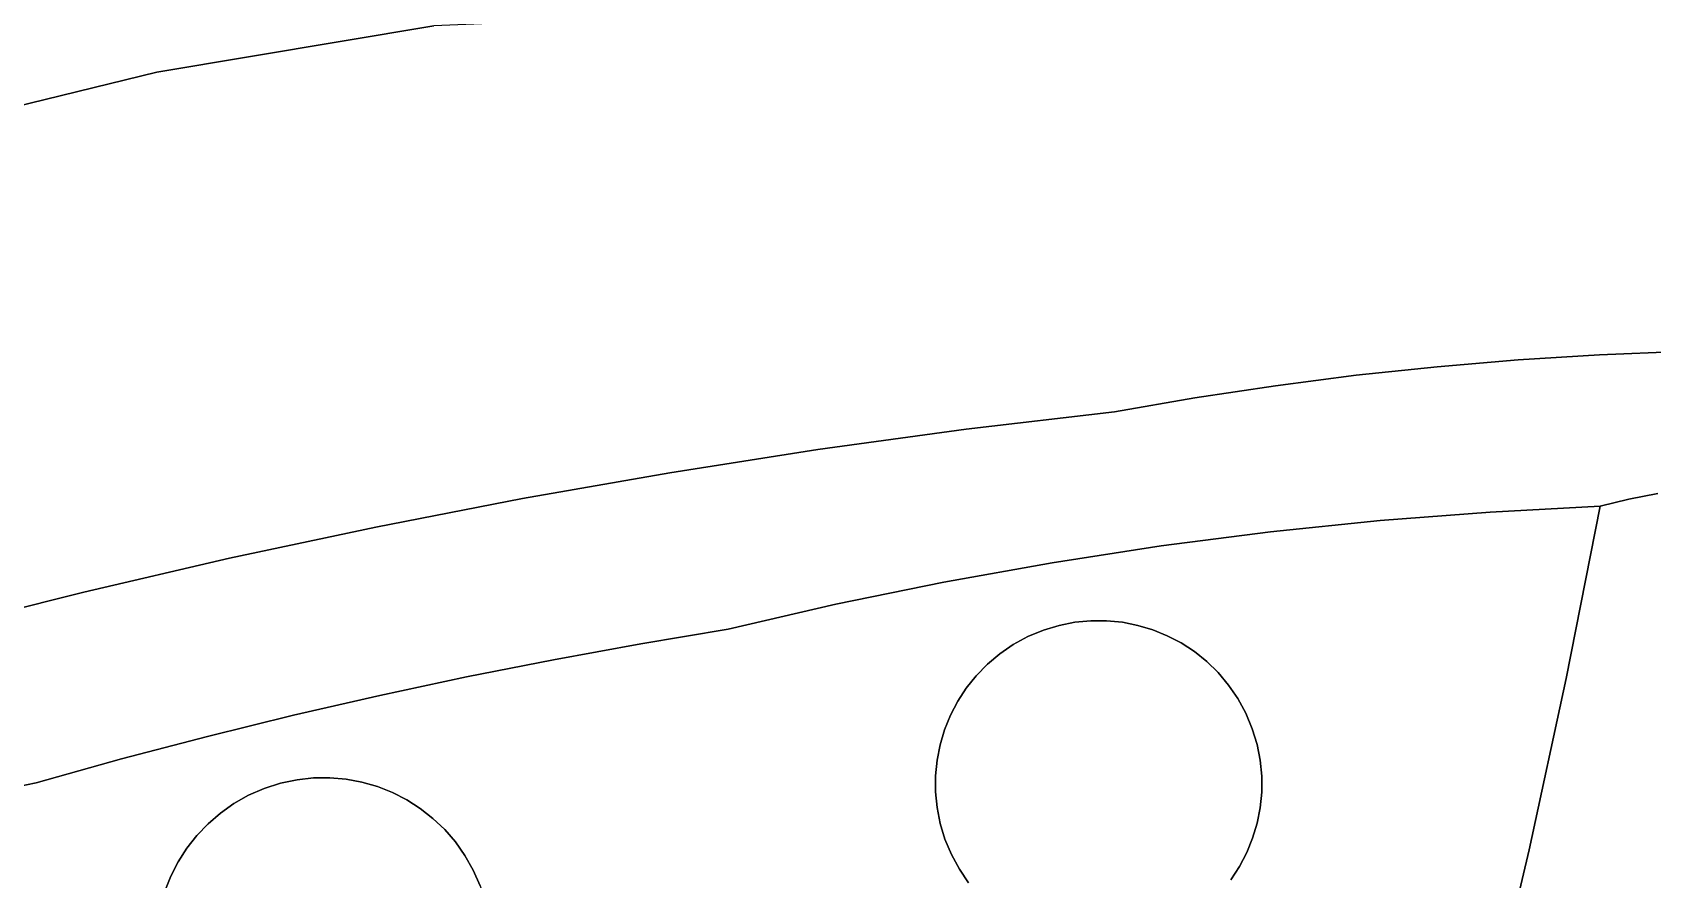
# Model space of a CAD drawing. Header units: inches. Extents: x 36.3 to 71.4, y 17.4 to 61.7.
# Drawn here: x 52.914 to 56.574, y 30.629 to 32.542 of the extents above; entities that cross this region are included whole.
import ezdxf

# ---------------------------------------------------------------- set-up
doc = ezdxf.new("R2010")
doc.units = ezdxf.units.IN
doc.layers.add('SURFACES_FOR_SKETCHUP', color=7, linetype='Continuous')

msp = doc.modelspace()

# ---------------------------------------------------------------- linework, layer by layer
at = {"layer": 'SURFACES_FOR_SKETCHUP'}
for points, invisible_edges in [([(51.7109, 33.4103), (53.1949, 32.4519), (51.7322, 33.4409)], 3), ([(53.2952, 33.2989), (51.7322, 33.4409), (53.1949, 32.4519)], 11), ([(51.5957, 32.5615), (53.1949, 32.4519), (51.7109, 33.4103)], 11), ([(53.1949, 32.4519), (53.8208, 32.5565), (53.2952, 33.2989)], 10), ([(56.7486, 32.7953), (56.5211, 32.7841), (56.6371, 31.821)], 10), ([(55.8403, 32.7471), (56.0867, 31.7869), (56.0671, 32.7584)], 3), ([(56.0671, 32.7584), (56.2699, 31.8023), (56.294, 32.7713)], 3), ([(56.2699, 31.8023), (56.0671, 32.7584), (56.0867, 31.7869)], 3), ([(56.2699, 31.8023), (56.4534, 31.8136), (56.294, 32.7713)], 10), ([(56.5211, 32.7841), (56.294, 32.7713), (56.4534, 31.8136)], 10), ([(56.4534, 31.8136), (56.6371, 31.821), (56.5211, 32.7841)], 10), ([(55.2904, 32.7143), (55.5398, 31.7168), (55.3856, 32.7358)], 3), ([(55.3856, 32.7358), (55.5398, 31.7168), (55.6132, 32.7391)], 3), ([(55.7216, 31.7441), (55.6132, 32.7391), (55.5398, 31.7168)], 3), ([(55.6132, 32.7391), (55.7216, 31.7441), (55.8403, 32.7471)], 3), ([(55.9039, 31.7675), (55.8403, 32.7471), (55.7216, 31.7441)], 3), ([(56.0867, 31.7869), (55.8403, 32.7471), (55.9039, 31.7675)], 3), ([(54.9191, 32.6638), (55.0227, 31.6456), (55.0965, 32.6959)], 11), ([(55.3585, 31.6854), (55.0965, 32.6959), (55.0227, 31.6456)], 3), ([(55.0965, 32.6959), (55.3585, 31.6854), (55.1938, 32.7009)], 3), ([(55.1938, 32.7009), (55.3585, 31.6854), (55.2904, 32.7143)], 3), ([(55.5398, 31.7168), (55.2904, 32.7143), (55.3585, 31.6854)], 3), ([(54.7246, 32.6678), (54.298, 32.6361), (54.6879, 31.5997)], 11), ([(54.7516, 32.66), (54.7246, 32.6678), (54.6879, 31.5997)], 10), ([(54.7792, 32.6546), (54.7516, 32.66), (54.6879, 31.5997)], 10), ([(54.7792, 32.6546), (54.6879, 31.5997), (54.8071, 32.6516)], 3), ([(55.0227, 31.6456), (54.8071, 32.6516), (54.6879, 31.5997)], 3), ([(54.8071, 32.6516), (55.0227, 31.6456), (54.8352, 32.651)], 3), ([(54.8352, 32.651), (55.0227, 31.6456), (54.8634, 32.6528)], 3), ([(54.8634, 32.6528), (55.0227, 31.6456), (54.8914, 32.657)], 3), ([(54.8914, 32.657), (55.0227, 31.6456), (54.9191, 32.6638)], 3), ([(54.2252, 32.6053), (54.354, 31.5476), (54.2624, 32.6193)], 3), ([(54.2624, 32.6193), (54.6879, 31.5997), (54.298, 32.6361)], 3), ([(54.6879, 31.5997), (54.2624, 32.6193), (54.354, 31.5476)], 3), ([(54.0661, 32.5711), (54.354, 31.5476), (54.1473, 32.5844)], 3), ([(54.1473, 32.5844), (54.354, 31.5476), (54.1868, 32.5937)], 3), ([(54.1868, 32.5937), (54.354, 31.5476), (54.2252, 32.6053)], 3), ([(51.6046, 32.5268), (53.1949, 32.4519), (51.5957, 32.5615)], 3), ([(53.1949, 32.4519), (53.6894, 31.425), (53.8208, 32.5565)], 3), ([(54.0211, 31.4894), (53.8208, 32.5565), (53.6894, 31.425)], 3), ([(53.8208, 32.5565), (54.0211, 31.4894), (53.9835, 32.5635)], 3), ([(53.9835, 32.5635), (54.0211, 31.4894), (54.0661, 32.5711)], 3), ([(54.354, 31.5476), (54.0661, 32.5711), (54.0211, 31.4894)], 3), ([(51.6098, 32.492), (53.1949, 32.4519), (51.6046, 32.5268)], 3), ([(51.6115, 32.4574), (53.1949, 32.4519), (51.6098, 32.492)], 3), ([(51.4572, 32.0261), (52.7018, 31.1953), (53.1949, 32.4519)], 3), ([(53.1949, 32.4519), (51.571, 32.2946), (51.4572, 32.0261)], 3), ([(51.571, 32.2946), (53.1949, 32.4519), (51.5853, 32.3251)], 3), ([(51.5853, 32.3251), (53.1949, 32.4519), (51.5965, 32.3568)], 3), ([(51.5965, 32.3568), (53.1949, 32.4519), (51.6048, 32.3896)], 3), ([(51.6048, 32.3896), (53.1949, 32.4519), (51.6098, 32.4232)], 3), ([(51.6098, 32.4232), (53.1949, 32.4519), (51.6115, 32.4574)], 3), ([(53.0296, 31.278), (53.1949, 32.4519), (52.7018, 31.1953)], 3), ([(53.3588, 31.3546), (53.1949, 32.4519), (53.0296, 31.278)], 3), ([(53.6894, 31.425), (53.1949, 32.4519), (53.3588, 31.3546)], 3), ([(56.4534, 31.8136), (56.2699, 31.8023), (56.4554, 31.4719)], 10), ([(56.6371, 31.821), (56.4534, 31.8136), (56.5852, 31.5008)], 10), ([(56.4554, 31.4719), (56.52, 31.488), (56.4534, 31.8136)], 10), ([(56.52, 31.488), (56.5852, 31.5008), (56.4534, 31.8136)], 10), ([(56.0867, 31.7869), (55.9039, 31.7675), (55.9582, 31.4395)], 10), ([(55.9582, 31.4395), (56.2065, 31.4588), (56.0867, 31.7869)], 10), ([(56.2699, 31.8023), (56.0867, 31.7869), (56.2065, 31.4588)], 10), ([(56.2065, 31.4588), (56.4554, 31.4719), (56.2699, 31.8023)], 10), ([(55.7216, 31.7441), (55.5398, 31.7168), (55.7105, 31.414)], 10), ([(55.7105, 31.414), (55.9582, 31.4395), (55.7216, 31.7441)], 10), ([(55.9039, 31.7675), (55.7216, 31.7441), (55.9582, 31.4395)], 10), ([(55.5398, 31.7168), (55.3585, 31.6854), (55.4636, 31.3823)], 10), ([(55.4636, 31.3823), (55.7105, 31.414), (55.5398, 31.7168)], 10), ([(55.3585, 31.6854), (55.0227, 31.6456), (55.2175, 31.3445)], 10), ([(55.2175, 31.3445), (55.4636, 31.3823), (55.3585, 31.6854)], 10), ([(55.0227, 31.6456), (54.6879, 31.5997), (54.9725, 31.3006)], 10), ([(54.9725, 31.3006), (55.2175, 31.3445), (55.0227, 31.6456)], 10), ([(54.354, 31.5476), (54.4857, 31.1944), (54.6879, 31.5997)], 3), ([(54.7285, 31.2505), (54.6879, 31.5997), (54.4857, 31.1944)], 3), ([(54.7285, 31.2505), (54.9725, 31.3006), (54.6879, 31.5997)], 10), ([(54.0211, 31.4894), (54.2881, 31.1614), (54.354, 31.5476)], 3), ([(54.2881, 31.1614), (54.4857, 31.1944), (54.354, 31.5476)], 10), ([(53.6894, 31.425), (53.8945, 31.0866), (54.0211, 31.4894)], 3), ([(54.091, 31.1255), (54.0211, 31.4894), (53.8945, 31.0866)], 3), ([(54.091, 31.1255), (54.2881, 31.1614), (54.0211, 31.4894)], 10), ([(56.52, 31.488), (56.3787, 31.0832), (56.5852, 31.5008)], 3), ([(56.8959, 31.0833), (56.5852, 31.5008), (56.3787, 31.0832)], 11), ([(56.52, 31.488), (56.4554, 31.4719), (56.3787, 31.0832)], 8), ([(55.9582, 31.4395), (55.7105, 31.414), (55.6367, 31.0377)], 10), ([(55.6367, 31.0377), (55.6547, 31.0045), (55.9582, 31.4395)], 10), ([(55.6547, 31.0045), (55.6693, 30.9697), (55.9582, 31.4395)], 10), ([(56.3787, 31.0832), (55.9582, 31.4395), (55.6693, 30.9697)], 11), ([(56.2065, 31.4588), (55.9582, 31.4395), (56.3787, 31.0832)], 10), ([(56.4554, 31.4719), (56.2065, 31.4588), (56.3787, 31.0832)], 2), ([(53.3588, 31.3546), (53.6987, 31.0448), (53.6894, 31.425)], 3), ([(53.8945, 31.0866), (53.6894, 31.425), (53.6987, 31.0448)], 3), ([(55.7105, 31.414), (55.4636, 31.3823), (55.5088, 31.1632)], 10), ([(55.5088, 31.1632), (55.5386, 31.1437), (55.7105, 31.414)], 10), ([(55.5386, 31.1437), (55.5665, 31.1214), (55.7105, 31.414)], 10), ([(55.5665, 31.1214), (55.5924, 31.0962), (55.7105, 31.414)], 10), ([(55.5924, 31.0962), (55.6158, 31.0683), (55.7105, 31.414)], 10), ([(55.6158, 31.0683), (55.6367, 31.0377), (55.7105, 31.414)], 10), ([(55.4636, 31.3823), (55.2175, 31.3445), (55.3404, 31.2134)], 10), ([(55.3404, 31.2134), (55.3759, 31.2099), (55.4636, 31.3823)], 10), ([(55.3759, 31.2099), (55.4106, 31.203), (55.4636, 31.3823)], 10), ([(55.4106, 31.203), (55.4445, 31.1929), (55.4636, 31.3823)], 10), ([(55.4445, 31.1929), (55.4773, 31.1796), (55.4636, 31.3823)], 10), ([(55.4773, 31.1796), (55.5088, 31.1632), (55.4636, 31.3823)], 10), ([(53.0296, 31.278), (53.3089, 30.9522), (53.3588, 31.3546)], 3), ([(53.5035, 30.9999), (53.3588, 31.3546), (53.3089, 30.9522)], 3), ([(53.6987, 31.0448), (53.3588, 31.3546), (53.5035, 30.9999)], 3), ([(54.9725, 31.3006), (55.1627, 31.1775), (55.2175, 31.3445)], 3), ([(55.1975, 31.1921), (55.2175, 31.3445), (55.1627, 31.1775)], 3), ([(55.2329, 31.2029), (55.2175, 31.3445), (55.1975, 31.1921)], 3), ([(55.3047, 31.2135), (55.3404, 31.2134), (55.2175, 31.3445)], 10), ([(55.2687, 31.21), (55.3047, 31.2135), (55.2175, 31.3445)], 10), ([(55.2329, 31.2029), (55.2687, 31.21), (55.2175, 31.3445)], 10), ([(54.7285, 31.2505), (55.0234, 31.0613), (54.9725, 31.3006)], 3), ([(55.1627, 31.1775), (54.9725, 31.3006), (55.1295, 31.1595)], 3), ([(55.0458, 31.0893), (54.9725, 31.3006), (55.0234, 31.0613)], 3), ([(55.071, 31.1151), (54.9725, 31.3006), (55.0458, 31.0893)], 3), ([(55.0989, 31.1386), (54.9725, 31.3006), (55.071, 31.1151)], 3), ([(55.1295, 31.1595), (54.9725, 31.3006), (55.0989, 31.1386)], 3), ([(52.7018, 31.1953), (52.9221, 30.8478), (53.0296, 31.278)], 3), ([(53.1152, 30.9014), (53.0296, 31.278), (52.9221, 30.8478)], 3), ([(53.3089, 30.9522), (53.0296, 31.278), (53.1152, 30.9014)], 3), ([(54.4857, 31.1944), (54.9573, 30.8986), (54.7285, 31.2505)], 3), ([(55.0234, 31.0613), (54.7285, 31.2505), (55.004, 31.0315)], 3), ([(54.9743, 30.9673), (54.7285, 31.2505), (54.9641, 30.9334)], 3), ([(54.9641, 30.9334), (54.7285, 31.2505), (54.9573, 30.8986)], 3), ([(55.004, 31.0315), (54.7285, 31.2505), (54.9876, 31.0001)], 3), ([(54.9876, 31.0001), (54.7285, 31.2505), (54.9743, 30.9673)], 3), ([(52.5122, 30.7613), (52.9221, 30.8478), (52.7018, 31.1953)], 10), ([(54.2881, 31.1614), (54.9572, 30.7915), (54.4857, 31.1944)], 3), ([(54.9537, 30.8274), (54.4857, 31.1944), (54.9572, 30.7915)], 3), ([(54.9538, 30.8632), (54.4857, 31.1944), (54.9537, 30.8274)], 3), ([(54.9573, 30.8986), (54.4857, 31.1944), (54.9538, 30.8632)], 3), ([(55.6547, 31.0045), (55.4445, 31.1929), (54.9897, 30.6854)], 11), ([(55.1627, 31.1775), (54.9897, 30.6854), (55.4445, 31.1929)], 11), ([(55.4445, 31.1929), (55.4106, 31.203), (55.1627, 31.1775)], 10), ([(55.1975, 31.1921), (55.1627, 31.1775), (55.4106, 31.203)], 10), ([(55.3759, 31.2099), (55.3404, 31.2134), (55.1975, 31.1921)], 10), ([(55.1975, 31.1921), (55.3404, 31.2134), (55.2329, 31.2029)], 3), ([(55.4106, 31.203), (55.3759, 31.2099), (55.1975, 31.1921)], 10), ([(55.3047, 31.2135), (55.2329, 31.2029), (55.3404, 31.2134)], 3), ([(55.3047, 31.2135), (55.2687, 31.21), (55.2329, 31.2029)], 8), ([(55.4445, 31.1929), (55.6547, 31.0045), (55.4773, 31.1796)], 3), ([(54.2881, 31.1614), (54.091, 31.1255), (53.9095, 30.6502)], 10), ([(53.9095, 30.6502), (53.9249, 30.6147), (54.2881, 31.1614)], 10), ([(53.9249, 30.6147), (53.9368, 30.5778), (54.2881, 31.1614)], 10), ([(53.9368, 30.5778), (53.9447, 30.5407), (54.2881, 31.1614)], 10), ([(54.9643, 30.7557), (54.2881, 31.1614), (53.9447, 30.5407)], 11), ([(54.9572, 30.7915), (54.2881, 31.1614), (54.9643, 30.7557)], 3), ([(54.9743, 30.9673), (55.1627, 31.1775), (54.9876, 31.0001)], 3), ([(55.1627, 31.1775), (54.9743, 30.9673), (54.9897, 30.6854)], 11), ([(55.1627, 31.1775), (55.1295, 31.1595), (54.9876, 31.0001)], 10), ([(54.9876, 31.0001), (55.1295, 31.1595), (55.004, 31.0315)], 3), ([(55.004, 31.0315), (55.1295, 31.1595), (55.0234, 31.0613)], 3), ([(55.1295, 31.1595), (55.0989, 31.1386), (55.0234, 31.0613)], 10), ([(55.6547, 31.0045), (55.6367, 31.0377), (55.4773, 31.1796)], 10), ([(55.4773, 31.1796), (55.6367, 31.0377), (55.5088, 31.1632)], 3), ([(55.5088, 31.1632), (55.6367, 31.0377), (55.5386, 31.1437)], 3), ([(54.091, 31.1255), (53.8945, 31.0866), (53.8451, 30.7419)], 10), ([(53.8451, 30.7419), (53.8693, 30.7139), (54.091, 31.1255)], 10), ([(53.8693, 30.7139), (53.8908, 30.6833), (54.091, 31.1255)], 10), ([(53.8908, 30.6833), (53.9095, 30.6502), (54.091, 31.1255)], 10), ([(55.0458, 31.0893), (55.0234, 31.0613), (55.0989, 31.1386)], 10), ([(55.0989, 31.1386), (55.071, 31.1151), (55.0458, 31.0893)], 8), ([(55.5665, 31.1214), (55.5386, 31.1437), (55.6158, 31.0683)], 10), ([(55.6367, 31.0377), (55.6158, 31.0683), (55.5386, 31.1437)], 10), ([(55.6158, 31.0683), (55.5924, 31.0962), (55.5665, 31.1214)], 8), ([(53.8945, 31.0866), (53.6987, 31.0448), (53.7592, 30.8092)], 10), ([(53.7592, 30.8092), (53.7898, 30.7896), (53.8945, 31.0866)], 10), ([(53.7898, 30.7896), (53.8186, 30.7672), (53.8945, 31.0866)], 10), ([(53.8186, 30.7672), (53.8451, 30.7419), (53.8945, 31.0866)], 10), ([(55.6693, 30.9697), (55.6801, 30.9342), (56.3787, 31.0832)], 10), ([(55.6801, 30.9342), (55.6872, 30.8984), (56.3787, 31.0832)], 10), ([(56.2946, 30.6961), (56.3787, 31.0832), (55.6872, 30.8984)], 10), ([(56.2946, 30.6961), (56.8028, 30.6611), (56.3787, 31.0832)], 3), ([(56.8959, 31.0833), (56.3787, 31.0832), (56.8028, 30.6611)], 3), ([(53.5035, 30.9999), (53.5858, 30.859), (53.6987, 31.0448)], 3), ([(53.6223, 30.8558), (53.6987, 31.0448), (53.5858, 30.859)], 3), ([(53.6582, 30.8491), (53.6987, 31.0448), (53.6223, 30.8558)], 3), ([(53.6931, 30.839), (53.6987, 31.0448), (53.6582, 30.8491)], 3), ([(53.7268, 30.8257), (53.6987, 31.0448), (53.6931, 30.839)], 3), ([(53.7268, 30.8257), (53.7592, 30.8092), (53.6987, 31.0448)], 10), ([(54.9897, 30.6854), (55.4818, 30.5124), (55.6547, 31.0045)], 11), ([(55.4818, 30.5124), (55.6702, 30.7226), (55.6547, 31.0045)], 11), ([(55.6702, 30.7226), (55.6803, 30.7565), (55.6547, 31.0045)], 10), ([(55.6693, 30.9697), (55.6547, 31.0045), (55.6803, 30.7565)], 10), ([(53.3089, 30.9522), (53.4376, 30.8348), (53.5035, 30.9999)], 3), ([(53.4744, 30.8467), (53.5035, 30.9999), (53.4376, 30.8348)], 3), ([(53.5116, 30.8546), (53.5035, 30.9999), (53.4744, 30.8467)], 3), ([(53.5488, 30.8587), (53.5035, 30.9999), (53.5116, 30.8546)], 3), ([(53.5858, 30.859), (53.5035, 30.9999), (53.5488, 30.8587)], 3), ([(54.9743, 30.9673), (54.9641, 30.9334), (54.9897, 30.6854)], 10), ([(55.6872, 30.7913), (55.6907, 30.8267), (55.6693, 30.9697)], 10), ([(55.6693, 30.9697), (55.6907, 30.8267), (55.6801, 30.9342)], 3), ([(55.6803, 30.7565), (55.6872, 30.7913), (55.6693, 30.9697)], 10), ([(53.1152, 30.9014), (53.3104, 30.755), (53.3089, 30.9522)], 3), ([(53.3384, 30.7792), (53.3089, 30.9522), (53.3104, 30.755)], 3), ([(53.369, 30.8007), (53.3089, 30.9522), (53.3384, 30.7792)], 3), ([(53.4021, 30.8193), (53.3089, 30.9522), (53.369, 30.8007)], 3), ([(53.4376, 30.8348), (53.3089, 30.9522), (53.4021, 30.8193)], 3), ([(54.9641, 30.9334), (54.9573, 30.8986), (54.9751, 30.7202)], 10), ([(54.9751, 30.7202), (54.9897, 30.6854), (54.9641, 30.9334)], 10), ([(55.6907, 30.8625), (55.6801, 30.9342), (55.6907, 30.8267)], 3), ([(55.6907, 30.8625), (55.6872, 30.8984), (55.6801, 30.9342)], 8), ([(53.1152, 30.9014), (52.9221, 30.8478), (53.2265, 30.6367)], 10), ([(53.1152, 30.9014), (53.2265, 30.6367), (53.243, 30.6691)], 9), ([(53.1152, 30.9014), (53.243, 30.6691), (53.2626, 30.6997)], 9), ([(53.1152, 30.9014), (53.2626, 30.6997), (53.2851, 30.7284)], 9), ([(53.1152, 30.9014), (53.2851, 30.7284), (53.3104, 30.755)], 9), ([(54.9573, 30.8986), (54.9538, 30.8632), (54.9751, 30.7202)], 10), ([(55.6907, 30.8625), (56.2946, 30.6961), (55.6872, 30.8984)], 3), ([(53.6582, 30.8491), (53.6223, 30.8558), (53.4744, 30.8467)], 10), ([(53.4744, 30.8467), (53.6223, 30.8558), (53.5116, 30.8546)], 3), ([(53.5858, 30.859), (53.5116, 30.8546), (53.6223, 30.8558)], 3), ([(53.5858, 30.859), (53.5488, 30.8587), (53.5116, 30.8546)], 8), ([(54.9537, 30.8274), (54.9643, 30.7557), (54.9538, 30.8632)], 3), ([(54.9751, 30.7202), (54.9538, 30.8632), (54.9643, 30.7557)], 3), ([(55.6907, 30.8267), (56.2946, 30.6961), (55.6907, 30.8625)], 3), ([(52.9221, 30.8478), (52.5122, 30.7613), (53.1936, 30.4587)], 10), ([(53.1932, 30.4957), (53.1964, 30.5322), (52.9221, 30.8478)], 10), ([(53.1936, 30.4587), (53.1932, 30.4957), (52.9221, 30.8478)], 10), ([(53.1964, 30.5322), (53.2031, 30.5681), (52.9221, 30.8478)], 10), ([(53.2031, 30.5681), (53.2132, 30.603), (52.9221, 30.8478)], 10), ([(53.2132, 30.603), (53.2265, 30.6367), (52.9221, 30.8478)], 10), ([(53.2265, 30.6367), (53.4376, 30.8348), (53.243, 30.6691)], 3), ([(53.4376, 30.8348), (53.2265, 30.6367), (53.9249, 30.6147)], 11), ([(53.4376, 30.8348), (53.4021, 30.8193), (53.243, 30.6691)], 10), ([(53.243, 30.6691), (53.4021, 30.8193), (53.2626, 30.6997)], 3), ([(53.2626, 30.6997), (53.4021, 30.8193), (53.2851, 30.7284)], 3), ([(53.4021, 30.8193), (53.369, 30.8007), (53.2851, 30.7284)], 10), ([(53.4744, 30.8467), (53.4376, 30.8348), (53.6931, 30.839)], 10), ([(53.7268, 30.8257), (53.6931, 30.839), (53.4376, 30.8348)], 10), ([(53.9249, 30.6147), (53.7268, 30.8257), (53.4376, 30.8348)], 11), ([(53.6931, 30.839), (53.6582, 30.8491), (53.4744, 30.8467)], 10), ([(53.7268, 30.8257), (53.9249, 30.6147), (53.7592, 30.8092)], 3), ([(54.9537, 30.8274), (54.9572, 30.7915), (54.9643, 30.7557)], 8), ([(55.6872, 30.7913), (56.2946, 30.6961), (55.6907, 30.8267)], 3), ([(53.3104, 30.755), (53.2851, 30.7284), (53.369, 30.8007)], 10), ([(53.369, 30.8007), (53.3384, 30.7792), (53.3104, 30.755)], 8), ([(53.9249, 30.6147), (53.9095, 30.6502), (53.7592, 30.8092)], 10), ([(53.7592, 30.8092), (53.9095, 30.6502), (53.7898, 30.7896)], 3), ([(53.7898, 30.7896), (53.9095, 30.6502), (53.8186, 30.7672)], 3), ([(55.6803, 30.7565), (56.2946, 30.6961), (55.6872, 30.7913)], 3), ([(52.5119, 29.8846), (53.0282, 29.9599), (52.5122, 30.7613)], 10), ([(53.1977, 30.4215), (52.5122, 30.7613), (53.0282, 29.9599)], 11), ([(53.1936, 30.4587), (52.5122, 30.7613), (53.1977, 30.4215)], 3), ([(53.8451, 30.7419), (53.8186, 30.7672), (53.8908, 30.6833)], 10), ([(53.9095, 30.6502), (53.8908, 30.6833), (53.8186, 30.7672)], 10), ([(54.9643, 30.7557), (53.9447, 30.5407), (54.9751, 30.7202)], 3), ([(55.6702, 30.7226), (56.2946, 30.6961), (55.6803, 30.7565)], 3), ([(53.8908, 30.6833), (53.8693, 30.7139), (53.8451, 30.7419)], 8), ([(53.9488, 30.5035), (54.9751, 30.7202), (53.9447, 30.5407)], 3), ([(54.9751, 30.7202), (53.9488, 30.5035), (54.611, 29.997)], 11), ([(54.9751, 30.7202), (54.611, 29.997), (54.9897, 30.6854)], 3), ([(55.6702, 30.7226), (55.4818, 30.5124), (55.6568, 30.6898)], 3), ([(55.6568, 30.6898), (56.2946, 30.6961), (55.6702, 30.7226)], 3), ([(54.9897, 30.6854), (54.611, 29.997), (55.0077, 30.6523)], 3), ([(54.9897, 30.6854), (55.0077, 30.6523), (55.1671, 30.5103)], 10), ([(55.1999, 30.497), (54.9897, 30.6854), (55.1671, 30.5103)], 3), ([(54.9897, 30.6854), (55.1999, 30.497), (55.4818, 30.5124)], 11), ([(55.4818, 30.5124), (55.5149, 30.5305), (55.6568, 30.6898)], 10), ([(55.6568, 30.6898), (55.5149, 30.5305), (55.6404, 30.6584)], 3), ([(55.6404, 30.6584), (56.2031, 30.3106), (55.6568, 30.6898)], 3), ([(56.2946, 30.6961), (55.6568, 30.6898), (56.2031, 30.3106)], 3), ([(56.2031, 30.3106), (56.7028, 30.2405), (56.2946, 30.6961)], 3), ([(56.8028, 30.6611), (56.2946, 30.6961), (56.7028, 30.2405)], 3), ([(53.2265, 30.6367), (53.2132, 30.603), (53.2174, 30.3474)], 10), ([(53.2174, 30.3474), (53.7048, 30.1273), (53.2265, 30.6367)], 11), ([(53.9249, 30.6147), (53.2265, 30.6367), (53.7048, 30.1273)], 11), ([(54.744, 30.0017), (55.0077, 30.6523), (54.611, 29.997)], 3), ([(55.0077, 30.6523), (54.744, 30.0017), (55.0286, 30.6217)], 3), ([(55.1357, 30.5268), (55.0077, 30.6523), (55.1059, 30.5462)], 3), ([(55.1671, 30.5103), (55.0077, 30.6523), (55.1357, 30.5268)], 3), ([(55.0077, 30.6523), (55.0286, 30.6217), (55.1059, 30.5462)], 10), ([(55.6404, 30.6584), (55.5149, 30.5305), (55.621, 30.6286)], 3), ([(55.621, 30.6286), (56.2031, 30.3106), (55.6404, 30.6584)], 3)]:
    msp.add_3dface(points, dxfattribs=dict(at, invisible_edges=invisible_edges))

doc.saveas('drawing.dxf')
